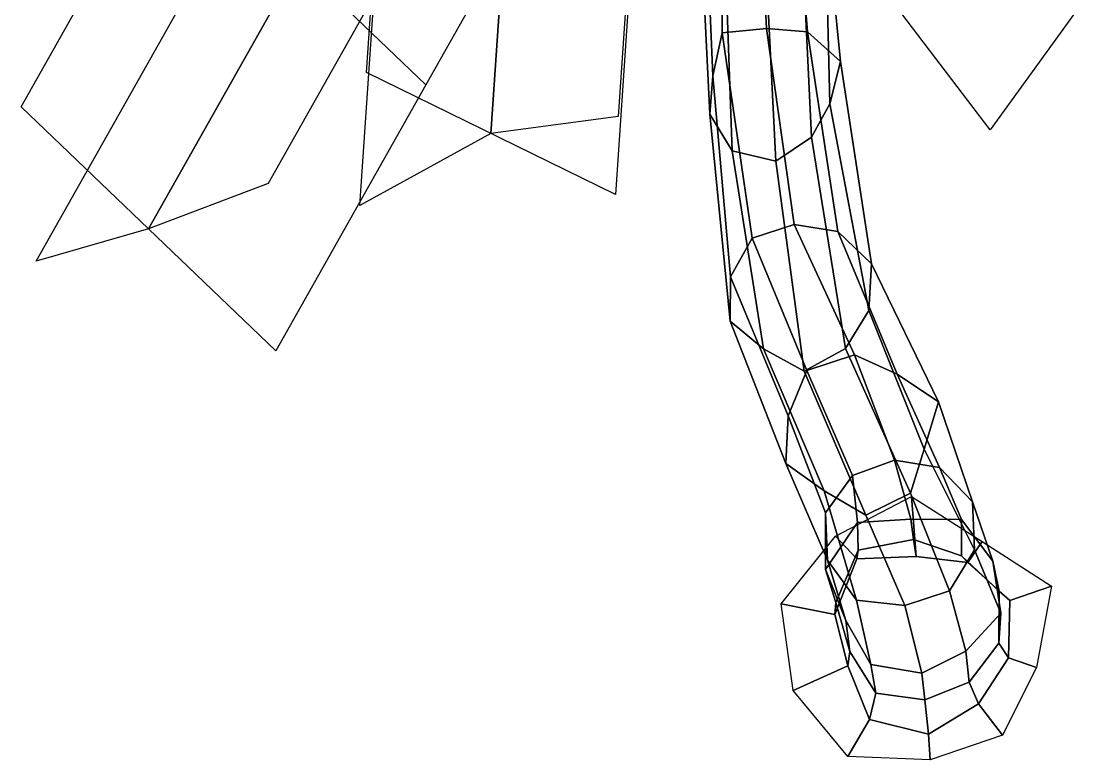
# Model space of a CAD drawing. Header units: metres. Extents: x -2.28 to 1.44, y -0.15 to 3.47.
# Drawn here: x -1.102 to 0.189, y -0.148 to 0.756 of the extents above; entities that cross this region are included whole.
import ezdxf

# ---------------------------------------------------------------- set-up
doc = ezdxf.new("R2010")
doc.units = ezdxf.units.M

msp = doc.modelspace()

# ---------------------------------------------------------------- linework, layer by layer
at = {"layer": 'coconut_palm2_leaves'}
for points in [[(-0.727152, 1.315652, 4.698713), (-0.415331, 1.016796, 4.528327), (-0.606328, 0.67789, 4.760959), (-0.918148, 0.976747, 4.931345)], [(-0.135287, 1.149238, 5.142086), (0.06965, 1.050811, 4.815285), (0.306213, 0.739744, 4.957937), (0.101276, 0.838171, 5.284738)], [(-0.648435, 1.141955, 5.276366), (-0.344111, 0.992732, 4.997445), (-0.374658, 0.543835, 5.092307), (-0.678982, 0.693058, 5.371228)], [(-0.496273, 1.067344, 5.136906), (-0.337667, 1.130077, 5.246873), (-0.371073, 0.639155, 5.304522), (-0.52682, 0.618447, 5.231768)], [(-0.159661, 0.943053, 4.921695), (-0.032818, 1.100024, 4.978685), (0.203744, 0.788957, 5.121337), (0.083767, 0.622958, 5.0243)], [(-0.657044, 0.972795, 4.980831), (-0.496273, 1.067344, 5.136906), (-0.52682, 0.618447, 5.231768), (-0.687152, 0.530353, 5.012322)], [(-0.918148, 0.976747, 4.931345), (-0.606328, 0.67789, 4.760959), (-0.789852, 0.352242, 5.018925), (-1.101673, 0.651099, 5.189312)], [(-0.762238, 0.827318, 4.846152), (-0.621896, 0.87201, 5.031597), (-0.799284, 0.557251, 5.295743), (-0.945763, 0.501671, 5.104118)], [(-0.899692, 0.787751, 4.670898), (-0.762238, 0.827318, 4.846152), (-0.945763, 0.501671, 5.104118), (-1.083117, 0.462281, 4.942482)]]:
    msp.add_3dface(points, dxfattribs=at)
at = {"layer": 'coconut_palm2_trunk'}
for points in [[(-0.243897, 0.741426, 3.413127), (-0.189577, 0.747113, 3.414934), (-0.205004, 1.046546, 3.856215), (-0.244487, 1.014052, 3.862248)], [(-0.189577, 0.747113, 3.414934), (-0.139367, 0.742917, 3.418456), (-0.162395, 1.019016, 3.865229), (-0.205004, 1.046546, 3.856215)], [(-0.255258, 0.688844, 3.422818), (-0.243897, 0.741426, 3.413127), (-0.244487, 1.014052, 3.862248), (-0.267608, 0.97765, 3.870091)], [(-0.139367, 0.742917, 3.418456), (-0.099077, 0.706496, 3.427758), (-0.127252, 0.990766, 3.874039), (-0.162395, 1.019016, 3.865229)], [(-0.099077, 0.706496, 3.427758), (-0.112337, 0.654863, 3.437162), (-0.119195, 0.943389, 3.886204), (-0.127252, 0.990766, 3.874039)], [(-0.258872, 0.641935, 3.431815), (-0.255258, 0.688844, 3.422818), (-0.267608, 0.97765, 3.870091), (-0.273313, 0.931754, 3.881183)], [(-0.112337, 0.654863, 3.437162), (-0.134545, 0.613747, 3.444023), (-0.148462, 0.903876, 3.894504), (-0.119195, 0.943389, 3.886204)], [(-0.231898, 0.59735, 3.442), (-0.258872, 0.641935, 3.431815), (-0.273313, 0.931754, 3.881183), (-0.242221, 0.894058, 3.892128)], [(-0.134545, 0.613747, 3.444023), (-0.178457, 0.584478, 3.447396), (-0.192876, 0.876874, 3.898923), (-0.148462, 0.903876, 3.894504)], [(-0.178457, 0.584478, 3.447396), (-0.231898, 0.59735, 3.442), (-0.242221, 0.894058, 3.892128), (-0.192876, 0.876874, 3.898923)], [(-0.233889, 0.443161, 2.959117), (-0.207339, 0.490317, 2.95374), (-0.243897, 0.741426, 3.413127), (-0.255258, 0.688844, 3.422818)], [(-0.207339, 0.490317, 2.95374), (-0.155885, 0.507061, 2.953959), (-0.189577, 0.747113, 3.414934), (-0.243897, 0.741426, 3.413127)], [(-0.155885, 0.507061, 2.953959), (-0.102273, 0.498648, 2.957873), (-0.139367, 0.742917, 3.418456), (-0.189577, 0.747113, 3.414934)], [(-0.102273, 0.498648, 2.957873), (-0.061231, 0.458745, 2.965638), (-0.099077, 0.706496, 3.427758), (-0.139367, 0.742917, 3.418456)], [(-0.061231, 0.458745, 2.965638), (-0.06452, 0.401954, 2.973567), (-0.112337, 0.654863, 3.437162), (-0.099077, 0.706496, 3.427758)], [(-0.234296, 0.388823, 2.966842), (-0.233889, 0.443161, 2.959117), (-0.255258, 0.688844, 3.422818), (-0.258872, 0.641935, 3.431815)], [(-0.06452, 0.401954, 2.973567), (-0.09297, 0.355175, 2.978794), (-0.134545, 0.613747, 3.444023), (-0.112337, 0.654863, 3.437162)], [(-0.19323, 0.354699, 2.973785), (-0.234296, 0.388823, 2.966842), (-0.258872, 0.641935, 3.431815), (-0.231898, 0.59735, 3.442)], [(-0.09297, 0.355175, 2.978794), (-0.14376, 0.327348, 2.980188), (-0.178457, 0.584478, 3.447396), (-0.134545, 0.613747, 3.444023)], [(-0.14376, 0.327348, 2.980188), (-0.19323, 0.354699, 2.973785), (-0.231898, 0.59735, 3.442), (-0.178457, 0.584478, 3.447396)], [(-0.140414, 0.328371, 2.476439), (-0.08199, 0.347671, 2.476259), (-0.155885, 0.507061, 2.953959), (-0.207339, 0.490317, 2.95374)], [(-0.08199, 0.347671, 2.476259), (-0.029766, 0.323698, 2.480263), (-0.102273, 0.498648, 2.957873), (-0.155885, 0.507061, 2.953959)], [(-0.029766, 0.323698, 2.480263), (0.020554, 0.289908, 2.4852), (-0.061231, 0.458745, 2.965638), (-0.102273, 0.498648, 2.957873)], [(-0.163185, 0.272814, 2.481362), (-0.140414, 0.328371, 2.476439), (-0.207339, 0.490317, 2.95374), (-0.233889, 0.443161, 2.959117)], [(0.020554, 0.289908, 2.4852), (0.003003, 0.231897, 2.49053), (-0.06452, 0.401954, 2.973567), (-0.061231, 0.458745, 2.965638)], [(-0.166112, 0.21449, 2.487166), (-0.163185, 0.272814, 2.481362), (-0.233889, 0.443161, 2.959117), (-0.234296, 0.388823, 2.966842)], [(0.003003, 0.231897, 2.49053), (-0.013642, 0.178064, 2.495464), (-0.09297, 0.355175, 2.978794), (-0.06452, 0.401954, 2.973567)], [(-0.119308, 0.181111, 2.491956), (-0.166112, 0.21449, 2.487166), (-0.234296, 0.388823, 2.966842), (-0.19323, 0.354699, 2.973785)], [(-0.068377, 0.151102, 2.49653), (-0.119308, 0.181111, 2.491956), (-0.19323, 0.354699, 2.973785), (-0.14376, 0.327348, 2.980188)], [(-0.013642, 0.178064, 2.495464), (-0.068377, 0.151102, 2.49653), (-0.14376, 0.327348, 2.980188), (-0.09297, 0.355175, 2.978794)], [(-0.084453, 0.199992, 1.990194), (-0.033048, 0.218552, 1.989664), (-0.08199, 0.347671, 2.476259), (-0.140414, 0.328371, 2.476439)], [(-0.033048, 0.218552, 1.989664), (0.021813, 0.209596, 1.990996), (-0.029766, 0.323698, 2.480263), (-0.08199, 0.347671, 2.476259)], [(-0.117738, 0.154175, 1.992767), (-0.084453, 0.199992, 1.990194), (-0.140414, 0.328371, 2.476439), (-0.163185, 0.272814, 2.481362)], [(0.021813, 0.209596, 1.990996), (0.062201, 0.16769, 1.994307), (0.020554, 0.289908, 2.4852), (-0.029766, 0.323698, 2.480263)], [(0.062201, 0.16769, 1.994307), (0.064914, 0.108884, 1.998224), (0.003003, 0.231897, 2.49053), (0.020554, 0.289908, 2.4852)], [(-0.115077, 0.096065, 1.996638), (-0.117738, 0.154175, 1.992767), (-0.163185, 0.272814, 2.481362), (-0.166112, 0.21449, 2.487166)], [(0.064914, 0.108884, 1.998224), (0.034294, 0.058863, 2.001111), (-0.013642, 0.178064, 2.495464), (0.003003, 0.231897, 2.49053)], [(-0.079763, 0.047303, 2.000332), (-0.115077, 0.096065, 1.996638), (-0.166112, 0.21449, 2.487166), (-0.119308, 0.181111, 2.491956)], [(-0.078391, 0.142322, 1.495339), (-0.012958, 0.14639, 1.495476), (-0.033048, 0.218552, 1.989664), (-0.084453, 0.199992, 1.990194)], [(-0.012958, 0.14639, 1.495476), (0.048877, 0.14586, 1.495773), (0.021813, 0.209596, 1.990996), (-0.033048, 0.218552, 1.989664)], [(0.048877, 0.14586, 1.495773), (0.0871, 0.094859, 1.497882), (0.062201, 0.16769, 1.994307), (0.021813, 0.209596, 1.990996)], [(-0.117647, 0.084579, 1.497358), (-0.078391, 0.142322, 1.495339), (-0.084453, 0.199992, 1.990194), (-0.117738, 0.154175, 1.992767)], [(-0.020596, 0.040763, 2.001563), (-0.079763, 0.047303, 2.000332), (-0.119308, 0.181111, 2.491956), (-0.068377, 0.151102, 2.49653)], [(-0.105356, 0.125559), (-0.012181, 0.174197), (-0.006739, 0.100537, 0.499378), (-0.079342, 0.097788, 0.499405)], [(0.034294, 0.058863, 2.001111), (-0.020596, 0.040763, 2.001563), (-0.068377, 0.151102, 2.49653), (-0.013642, 0.178064, 2.495464)], [(-0.012181, 0.174197), (0.074262, 0.118844), (0.056445, 0.093365, 0.499414), (-0.006739, 0.100537, 0.499378)], [(0.0871, 0.094859, 1.497882), (0.096866, 0.031192, 1.500345), (0.064914, 0.108884, 1.998224), (0.062201, 0.16769, 1.994307)], [(-0.092798, 0.022176, 1.499841), (-0.117647, 0.084579, 1.497358), (-0.117738, 0.154175, 1.992767), (-0.115077, 0.096065, 1.996638)], [(-0.104712, 0.044467, 0.999074), (-0.077435, 0.108254, 0.997931), (-0.078391, 0.142322, 1.495339), (-0.117647, 0.084579, 1.497358)], [(-0.077435, 0.108254, 0.997931), (-0.009702, 0.121626, 0.997848), (-0.012958, 0.14639, 1.495476), (-0.078391, 0.142322, 1.495339)], [(-0.009702, 0.121626, 0.997848), (0.049043, 0.101514, 0.998378), (0.048877, 0.14586, 1.495773), (-0.012958, 0.14639, 1.495476)], [(0.049043, 0.101514, 0.998378), (0.094905, 0.058363, 0.999314), (0.0871, 0.094859, 1.497882), (0.048877, 0.14586, 1.495773)], [(-0.171925, 0.042866), (-0.105356, 0.125559), (-0.079342, 0.097788, 0.499405), (-0.105972, 0.029587, 0.499839)], [(-0.079342, 0.097788, 0.499405), (-0.006739, 0.100537, 0.499378), (-0.009702, 0.121626, 0.997848), (-0.077435, 0.108254, 0.997931)], [(-0.006739, 0.100537, 0.499378), (0.056445, 0.093365, 0.499414), (0.049043, 0.101514, 0.998378), (-0.009702, 0.121626, 0.997848)], [(0.074262, 0.118844), (0.158937, 0.064215), (0.108102, 0.046796, 0.4997), (0.056445, 0.093365, 0.499414)], [(-0.105972, 0.029587, 0.499839), (-0.079342, 0.097788, 0.499405), (-0.077435, 0.108254, 0.997931), (-0.104712, 0.044467, 0.999074)], [(0.096866, 0.031192, 1.500345), (0.053953, -0.015231, 1.501917), (0.034294, 0.058863, 2.001111), (0.064914, 0.108884, 1.998224)], [(-0.062072, -0.03163, 1.502023), (-0.092798, 0.022176, 1.499841), (-0.115077, 0.096065, 1.996638), (-0.079763, 0.047303, 2.000332)], [(0.056445, 0.093365, 0.499414), (0.108102, 0.046796, 0.4997), (0.094905, 0.058363, 0.999314), (0.049043, 0.101514, 0.998378)], [(0.094905, 0.058363, 0.999314), (0.094532, -0.005187, 1.000521), (0.096866, 0.031192, 1.500345), (0.0871, 0.094859, 1.497882)], [(-0.087831, -0.015467, 1.000256), (-0.104712, 0.044467, 0.999074), (-0.117647, 0.084579, 1.497358), (-0.092798, 0.022176, 1.499841)], [(0.053953, -0.015231, 1.501917), (0.000241, -0.041948, 1.502693), (-0.020596, 0.040763, 2.001563), (0.034294, 0.058863, 2.001111)], [(0.108102, 0.046796, 0.4997), (0.106417, -0.023364, 0.500142), (0.094532, -0.005187, 1.000521), (0.094905, 0.058363, 0.999314)], [(0.158937, 0.064215), (0.140653, -0.035069), (0.106417, -0.023364, 0.500142), (0.108102, 0.046796, 0.4997)], [(-0.157142, -0.063489), (-0.171925, 0.042866), (-0.105972, 0.029587, 0.499839), (-0.090052, -0.033263, 0.500232)], [(-0.090052, -0.033263, 0.500232), (-0.105972, 0.029587, 0.499839), (-0.104712, 0.044467, 0.999074), (-0.087831, -0.015467, 1.000256)], [(0.000241, -0.041948, 1.502693), (-0.062072, -0.03163, 1.502023), (-0.079763, 0.047303, 2.000332), (-0.020596, 0.040763, 2.001563)], [(0.094532, -0.005187, 1.000521), (0.058038, -0.053155, 1.00134), (0.053953, -0.015231, 1.501917), (0.096866, 0.031192, 1.500345)], [(-0.055941, -0.066478, 1.001306), (-0.087831, -0.015467, 1.000256), (-0.092798, 0.022176, 1.499841), (-0.062072, -0.03163, 1.502023)], [(0.106417, -0.023364, 0.500142), (0.069651, -0.079769, 0.500502), (0.058038, -0.053155, 1.00134), (0.094532, -0.005187, 1.000521)], [(-0.063603, -0.098751, 0.500641), (-0.090052, -0.033263, 0.500232), (-0.087831, -0.015467, 1.000256), (-0.055941, -0.066478, 1.001306)], [(0.058038, -0.053155, 1.00134), (0.004022, -0.074545, 1.001611), (0.000241, -0.041948, 1.502693), (0.053953, -0.015231, 1.501917)], [(0.140653, -0.035069), (0.099046, -0.118038), (0.069651, -0.079769, 0.500502), (0.106417, -0.023364, 0.500142)], [(-0.090086, -0.144168), (-0.157142, -0.063489), (-0.090052, -0.033263, 0.500232), (-0.063603, -0.098751, 0.500641)], [(0.004022, -0.074545, 1.001611), (-0.055941, -0.066478, 1.001306), (-0.062072, -0.03163, 1.502023), (0.000241, -0.041948, 1.502693)], [(0.069651, -0.079769, 0.500502), (0.008451, -0.116675, 0.500744), (0.004022, -0.074545, 1.001611), (0.058038, -0.053155, 1.00134)], [(0.008451, -0.116675, 0.500744), (-0.063603, -0.098751, 0.500641), (-0.055941, -0.066478, 1.001306), (0.004022, -0.074545, 1.001611)], [(0.099046, -0.118038), (0.010368, -0.148273), (0.008451, -0.116675, 0.500744), (0.069651, -0.079769, 0.500502)], [(0.010368, -0.148273), (-0.090086, -0.144168), (-0.063603, -0.098751, 0.500641), (0.008451, -0.116675, 0.500744)]]:
    msp.add_3dface(points, dxfattribs=at)

doc.saveas('drawing.dxf')
